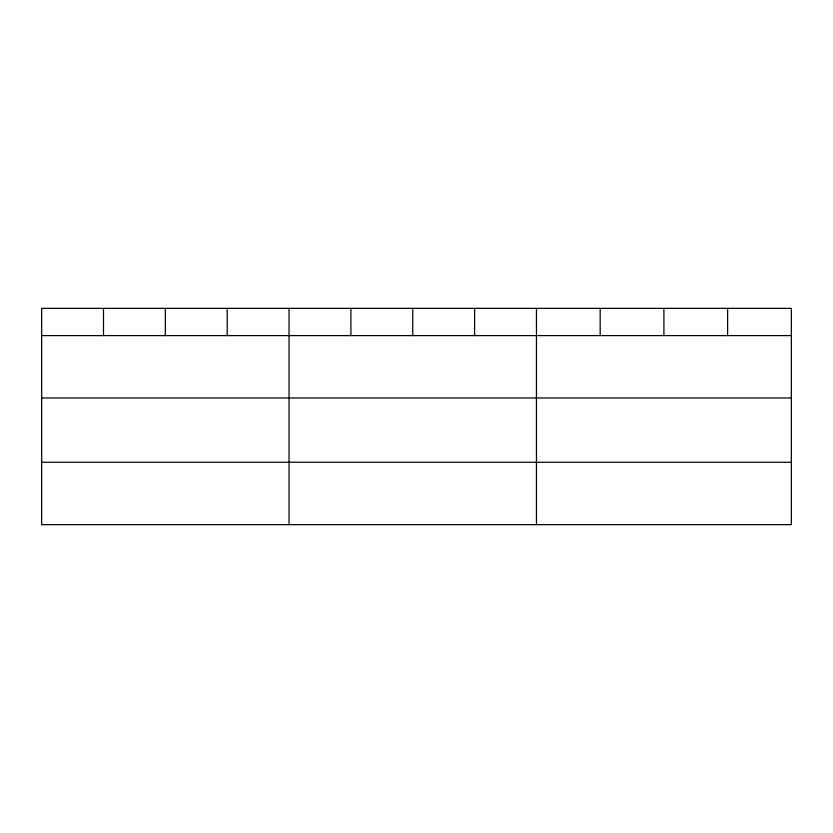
<?xml version="1.0" encoding="UTF-8"?>
<svg xmlns="http://www.w3.org/2000/svg" width="833" height="833" viewBox="0 0 833 833"><rect width="100%" height="100%" fill="white"/><g stroke="black" fill="none" stroke-linecap="round" stroke-linejoin="round"><path stroke-width="1.25" d="M791.35 397.987L791.35 308.345L41.65 308.345L41.65 524.655L791.35 524.655L791.35 397.987L41.65 397.987M41.65 335.595L791.35 335.595M41.65 462.263L791.35 462.263M727.625 308.345L727.625 335.595M663.901 308.345L663.901 335.595M600.177 308.345L600.177 335.595M536.452 308.345L536.452 524.655M474.602 308.345L474.602 335.595M412.751 308.345L412.751 335.595M350.901 308.345L350.901 335.595M289.051 308.345L289.051 524.655M227.201 308.345L227.201 335.595M165.351 308.345L165.351 335.595M103.5 308.345L103.5 335.595"/></g></svg>
